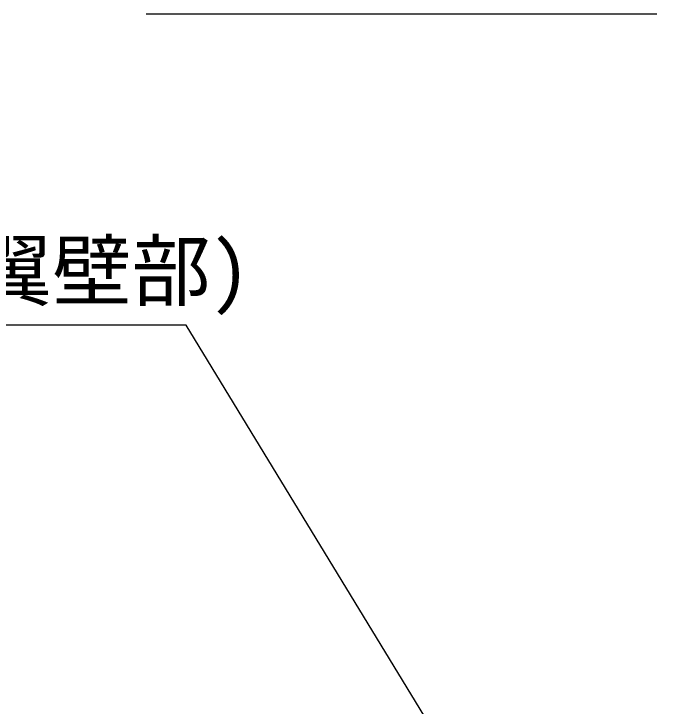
# Model space of a CAD drawing. Header units: millimetres. Extents: x -2078669 to -1085629, y -5987148 to 310365.
# Drawn here: x -1513632 to -1493652, y -2357978 to -2337086 of the extents above; entities that cross this region are included whole.
import ezdxf
from ezdxf.enums import TextEntityAlignment as Align

# ---------------------------------------------------------------- set-up
doc = ezdxf.new("R2010")
doc.units = ezdxf.units.MM
doc.header["$LTSCALE"] = 500
doc.layers.add('D-BYP-STRC', color=1, linetype='Continuous', lineweight=13)
doc.layers.add('D-TTL-LINE', color=7, linetype='Continuous', lineweight=13)
doc.styles.add('MS ゴシック', font='MS Gothic.ttf')
doc.dimstyles.new('DIM-500-F', dxfattribs={"dimscale": 500, "dimtxt": 3.5, "dimasz": 2.5, "dimexe": 0, "dimexo": 2, "dimgap": 0.8, "dimtad": 1, "dimdec": 0, "dimzin": 0, "dimdsep": 46, "dimtxsty": 'MS ゴシック', "dimblk": 'OPEN', "dimcen": 0.1, "dimclrd": 256, "dimclre": 256, "dimclrt": 256, "dimaunit": 1, "dimadec": 4, "dimazin": 0, "dimtfac": 1, "dimtdec": 0, "dimtmove": 2, "dimatfit": 3, "dimldrblk": 'OPEN', "dimfxl": 1, "dimtolj": 1, "dimtzin": 0, "dimlwd": -1, "dimlwe": -1, "dimarcsym": 2})

# ---------------------------------------------------------------- blocks, each defined once
blk = doc.blocks.new('_Open')
at = {"color": 0, "linetype": 'ByBlock', "lineweight": -2}
for p, q in [((-1, 0.167), (0, 0)), ((-1, -0.167), (0, 0)), ((0, 0), (-1, 0))]:
    blk.add_line(p, q, dxfattribs=at)

msp = doc.modelspace()

# ---------------------------------------------------------------- linework, layer by layer
at = {"layer": 'D-BYP-STRC'}
msp.add_line((-1508434.9, -2346484.5), (-1548434.9, -2346484.5), dxfattribs=at)
at = {"layer": 'D-TTL-LINE'}
msp.add_line((-1509635.2, -2337086.4), (-1494235.2, -2337086.4), dxfattribs=at)

# ---------------------------------------------------------------- texts
at = {"layer": 'D-BYP-STRC', "style": 'MS ゴシック'}
msp.add_text('矢板工(遮水矢板:本体部・翼壁部)', height=1750, dxfattribs=at).set_placement((-1543493.4, -2344838.7), align=Align.MIDDLE_LEFT)

# ---------------------------------------------------------------- leaders
at = {"layer": 'D-BYP-STRC'}
msp.add_leader([(-1493651.6, -2370724.6), (-1508434.9, -2346484.5)], dimstyle='DIM-500-F', dxfattribs=at)

doc.saveas('drawing.dxf')
